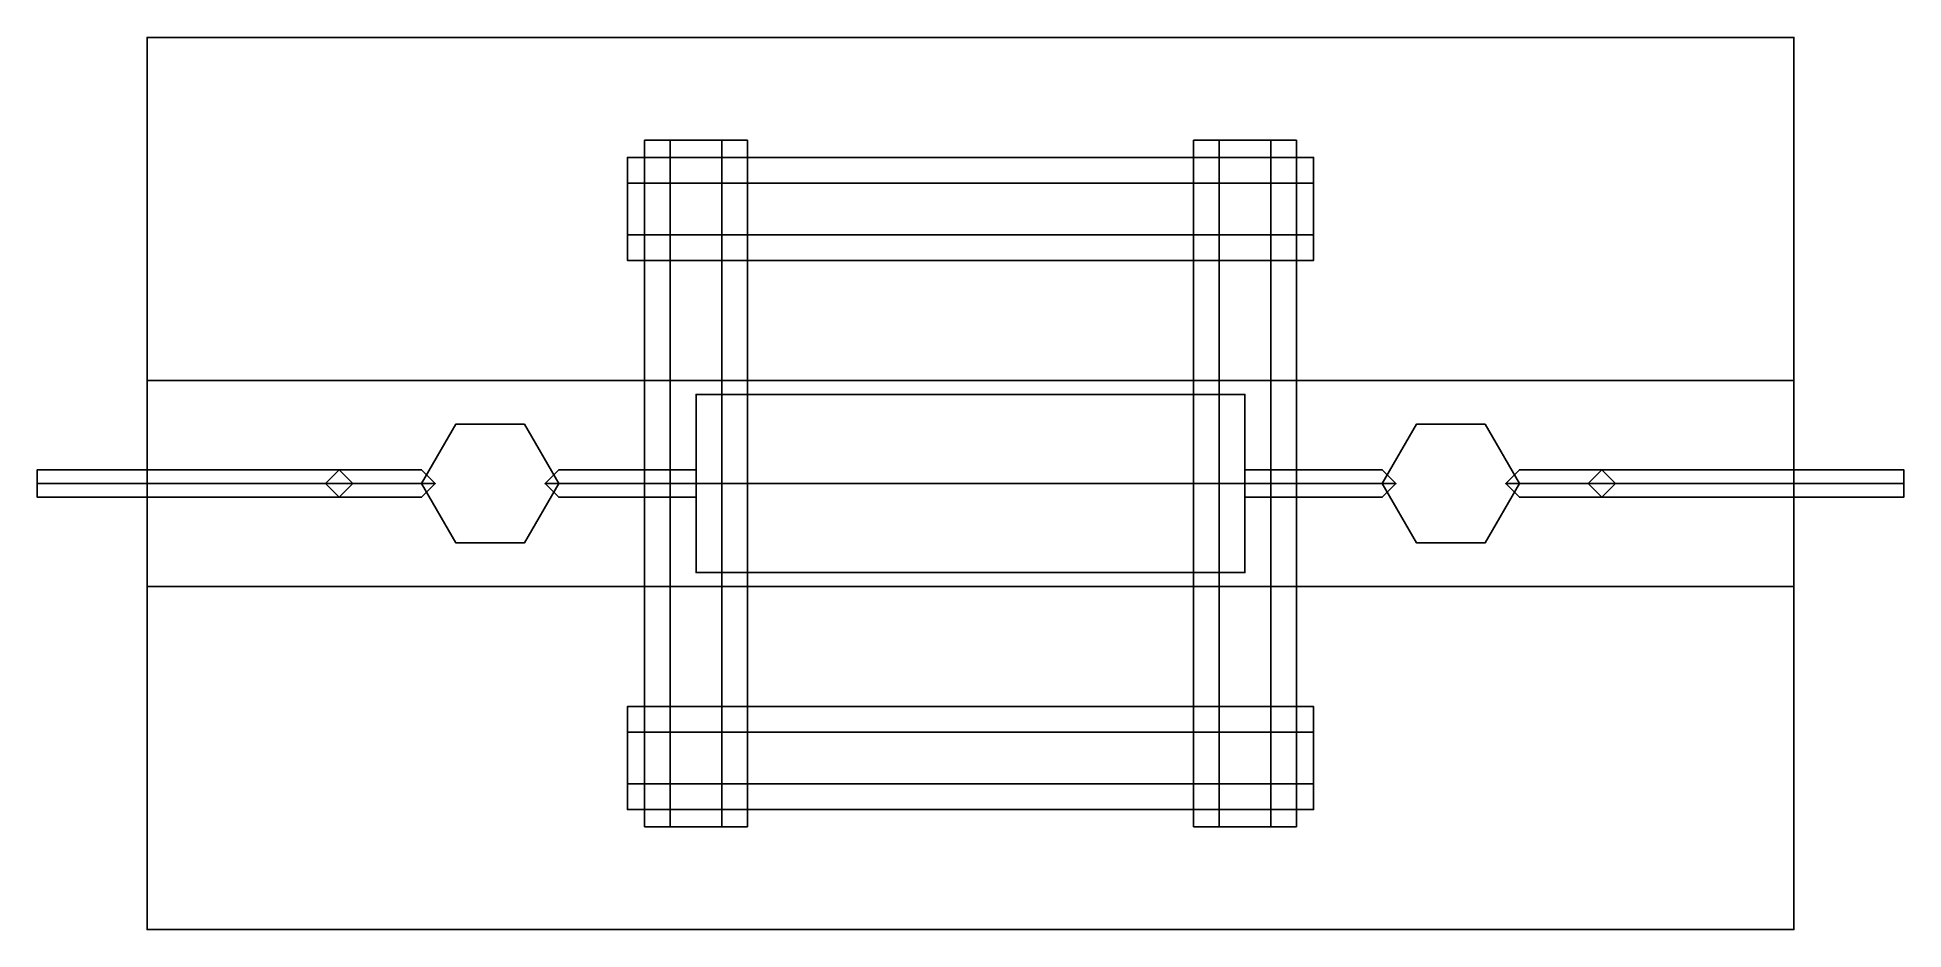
# Model space of a CAD drawing. Extents: x -1.36 to 1.36, y -0.65 to 0.65.
import ezdxf

# ---------------------------------------------------------------- set-up
doc = ezdxf.new("R2010")
doc.units = 0
doc.layers.get('0').update_dxf_attribs({"linetype": 'CONTINUOUS'})

msp = doc.modelspace()

# ---------------------------------------------------------------- linework, layer by layer
for points in [[(-1.2, 0.65, 1.39), (-1.2, 0.15, 1.54), (1.2, 0.15, 1.54), (1.2, 0.65, 1.39)], [(1.2, 0.65, 1.35), (1.2, 0.15, 1.5), (-1.2, 0.15, 1.5), (-1.2, 0.65, 1.35)], [(1.2, 0.65, 1.39), (1.2, 0.65, 1.35), (-1.2, 0.65, 1.35), (-1.2, 0.65, 1.39)], [(-1.2, 0.65, 1.35), (-1.2, 0.15, 1.5), (-1.2, 0.15, 1.54), (-1.2, 0.65, 1.39)], [(1.2, 0.15, 1.54), (1.2, 0.15, 1.5), (1.2, 0.65, 1.35), (1.2, 0.65, 1.39)], [(-0.475, 0.5, 0.19), (-0.4375, 0.5, 0.125), (-0.4375, -0.5, 0.125), (-0.475, -0.5, 0.19)], [(-0.3625, 0.5, 0.125), (-0.4375, 0.5, 0.125), (-0.475, 0.5, 0.19), (-0.325, 0.5, 0.19)], [(-0.3625, 0.5, -0.005), (-0.4375, 0.5, -0.005), (-0.475, 0.5, 0.06), (-0.325, 0.5, 0.06)], [(-0.475, 0.5, 0.06), (-0.4375, 0.5, -0.005), (-0.4375, -0.5, -0.005), (-0.475, -0.5, 0.06)], [(-0.325, 0.5, 0.06), (-0.475, 0.5, 0.06), (-0.4375, 0.5, 0.125), (-0.3625, 0.5, 0.125)], [(-0.4375, 0.5, 0.125), (-0.475, 0.5, 0.06), (-0.475, -0.5, 0.06), (-0.4375, -0.5, 0.125)], [(-0.4375, 0.5, 0.385), (-0.475, 0.5, 0.32), (-0.475, -0.5, 0.32), (-0.4375, -0.5, 0.385)], [(-0.325, 0.5, 0.32), (-0.475, 0.5, 0.32), (-0.4375, 0.5, 0.385), (-0.3625, 0.5, 0.385)], [(-0.475, 0.5, 0.32), (-0.4375, 0.5, 0.255), (-0.4375, -0.5, 0.255), (-0.475, -0.5, 0.32)], [(-0.3625, 0.5, 0.255), (-0.4375, 0.5, 0.255), (-0.475, 0.5, 0.32), (-0.325, 0.5, 0.32)], [(-0.4375, 0.5, 0.255), (-0.475, 0.5, 0.19), (-0.475, -0.5, 0.19), (-0.4375, -0.5, 0.255)], [(-0.325, 0.5, 0.19), (-0.475, 0.5, 0.19), (-0.4375, 0.5, 0.255), (-0.3625, 0.5, 0.255)], [(-0.325, 0.5, 0.45), (-0.475, 0.5, 0.45), (-0.4375, 0.5, 0.515), (-0.3625, 0.5, 0.515)], [(-0.4375, 0.5, 0.515), (-0.475, 0.5, 0.45), (-0.475, -0.5, 0.45), (-0.4375, -0.5, 0.515)], [(-0.3625, 0.5, 0.385), (-0.4375, 0.5, 0.385), (-0.475, 0.5, 0.45), (-0.325, 0.5, 0.45)], [(-0.475, 0.5, 0.45), (-0.4375, 0.5, 0.385), (-0.4375, -0.5, 0.385), (-0.475, -0.5, 0.45)], [(-0.3625, 0.5, 0.515), (-0.4375, 0.5, 0.515), (-0.4375, -0.5, 0.515), (-0.3625, -0.5, 0.515)], [(-0.3625, 0.5, 0.125), (-0.325, 0.5, 0.19), (-0.325, -0.5, 0.19), (-0.3625, -0.5, 0.125)], [(-0.3625, 0.5, -0.005), (-0.325, 0.5, 0.06), (-0.325, -0.5, 0.06), (-0.3625, -0.5, -0.005)], [(-0.325, 0.5, 0.06), (-0.3625, 0.5, 0.125), (-0.3625, -0.5, 0.125), (-0.325, -0.5, 0.06)], [(-0.325, 0.5, 0.32), (-0.3625, 0.5, 0.385), (-0.3625, -0.5, 0.385), (-0.325, -0.5, 0.32)], [(-0.3625, 0.5, 0.255), (-0.325, 0.5, 0.32), (-0.325, -0.5, 0.32), (-0.3625, -0.5, 0.255)], [(-0.325, 0.5, 0.19), (-0.3625, 0.5, 0.255), (-0.3625, -0.5, 0.255), (-0.325, -0.5, 0.19)], [(-0.325, 0.5, 0.45), (-0.3625, 0.5, 0.515), (-0.3625, -0.5, 0.515), (-0.325, -0.5, 0.45)], [(-0.3625, 0.5, 0.385), (-0.325, 0.5, 0.45), (-0.325, -0.5, 0.45), (-0.3625, -0.5, 0.385)], [(0.4375, 0.5, 0.125), (0.3625, 0.5, 0.125), (0.325, 0.5, 0.19), (0.475, 0.5, 0.19)], [(0.325, 0.5, 0.19), (0.3625, 0.5, 0.125), (0.3625, -0.5, 0.125), (0.325, -0.5, 0.19)], [(0.325, 0.5, 0.06), (0.3625, 0.5, -0.005), (0.3625, -0.5, -0.005), (0.325, -0.5, 0.06)], [(0.4375, 0.5, -0.005), (0.3625, 0.5, -0.005), (0.325, 0.5, 0.06), (0.475, 0.5, 0.06)], [(0.3625, 0.5, 0.125), (0.325, 0.5, 0.06), (0.325, -0.5, 0.06), (0.3625, -0.5, 0.125)], [(0.475, 0.5, 0.06), (0.325, 0.5, 0.06), (0.3625, 0.5, 0.125), (0.4375, 0.5, 0.125)], [(0.475, 0.5, 0.32), (0.325, 0.5, 0.32), (0.3625, 0.5, 0.385), (0.4375, 0.5, 0.385)], [(0.3625, 0.5, 0.385), (0.325, 0.5, 0.32), (0.325, -0.5, 0.32), (0.3625, -0.5, 0.385)], [(0.4375, 0.5, 0.255), (0.3625, 0.5, 0.255), (0.325, 0.5, 0.32), (0.475, 0.5, 0.32)], [(0.325, 0.5, 0.32), (0.3625, 0.5, 0.255), (0.3625, -0.5, 0.255), (0.325, -0.5, 0.32)], [(0.475, 0.5, 0.19), (0.325, 0.5, 0.19), (0.3625, 0.5, 0.255), (0.4375, 0.5, 0.255)], [(0.3625, 0.5, 0.255), (0.325, 0.5, 0.19), (0.325, -0.5, 0.19), (0.3625, -0.5, 0.255)], [(0.3625, 0.5, 0.515), (0.325, 0.5, 0.45), (0.325, -0.5, 0.45), (0.3625, -0.5, 0.515)], [(0.475, 0.5, 0.45), (0.325, 0.5, 0.45), (0.3625, 0.5, 0.515), (0.4375, 0.5, 0.515)], [(0.325, 0.5, 0.45), (0.3625, 0.5, 0.385), (0.3625, -0.5, 0.385), (0.325, -0.5, 0.45)], [(0.4375, 0.5, 0.385), (0.3625, 0.5, 0.385), (0.325, 0.5, 0.45), (0.475, 0.5, 0.45)], [(0.4375, 0.5, 0.515), (0.3625, 0.5, 0.515), (0.3625, -0.5, 0.515), (0.4375, -0.5, 0.515)], [(0.4375, 0.5, 0.125), (0.475, 0.5, 0.19), (0.475, -0.5, 0.19), (0.4375, -0.5, 0.125)], [(0.4375, 0.5, -0.005), (0.475, 0.5, 0.06), (0.475, -0.5, 0.06), (0.4375, -0.5, -0.005)], [(0.475, 0.5, 0.06), (0.4375, 0.5, 0.125), (0.4375, -0.5, 0.125), (0.475, -0.5, 0.06)], [(0.475, 0.5, 0.32), (0.4375, 0.5, 0.385), (0.4375, -0.5, 0.385), (0.475, -0.5, 0.32)], [(0.4375, 0.5, 0.255), (0.475, 0.5, 0.32), (0.475, -0.5, 0.32), (0.4375, -0.5, 0.255)], [(0.475, 0.5, 0.19), (0.4375, 0.5, 0.255), (0.4375, -0.5, 0.255), (0.475, -0.5, 0.19)], [(0.475, 0.5, 0.45), (0.4375, 0.5, 0.515), (0.4375, -0.5, 0.515), (0.475, -0.5, 0.45)], [(0.4375, 0.5, 0.385), (0.475, 0.5, 0.45), (0.475, -0.5, 0.45), (0.4375, -0.5, 0.385)], [(-0.5, 0.325, 0.19), (-0.5, 0.475, 0.19), (-0.5, 0.4375, 0.125), (-0.5, 0.3625, 0.125)], [(0.5, 0.475, 0.19), (0.5, 0.4375, 0.125), (-0.5, 0.4375, 0.125), (-0.5, 0.475, 0.19)], [(0.5, 0.475, 0.06), (0.5, 0.4375, -0.005), (-0.5, 0.4375, -0.005), (-0.5, 0.475, 0.06)], [(-0.5, 0.325, 0.06), (-0.5, 0.475, 0.06), (-0.5, 0.4375, -0.005), (-0.5, 0.3625, -0.005)], [(0.5, 0.4375, 0.125), (0.5, 0.475, 0.06), (-0.5, 0.475, 0.06), (-0.5, 0.4375, 0.125)], [(-0.5, 0.3625, 0.125), (-0.5, 0.4375, 0.125), (-0.5, 0.475, 0.06), (-0.5, 0.325, 0.06)], [(-0.5, 0.3625, 0.385), (-0.5, 0.4375, 0.385), (-0.5, 0.475, 0.32), (-0.5, 0.325, 0.32)], [(0.5, 0.4375, 0.385), (0.5, 0.475, 0.32), (-0.5, 0.475, 0.32), (-0.5, 0.4375, 0.385)], [(-0.5, 0.325, 0.32), (-0.5, 0.475, 0.32), (-0.5, 0.4375, 0.255), (-0.5, 0.3625, 0.255)], [(0.5, 0.475, 0.32), (0.5, 0.4375, 0.255), (-0.5, 0.4375, 0.255), (-0.5, 0.475, 0.32)], [(-0.5, 0.3625, 0.255), (-0.5, 0.4375, 0.255), (-0.5, 0.475, 0.19), (-0.5, 0.325, 0.19)], [(0.5, 0.4375, 0.255), (0.5, 0.475, 0.19), (-0.5, 0.475, 0.19), (-0.5, 0.4375, 0.255)], [(0.5, 0.4375, 0.515), (0.5, 0.475, 0.45), (-0.5, 0.475, 0.45), (-0.5, 0.4375, 0.515)], [(-0.5, 0.3625, 0.515), (-0.5, 0.4375, 0.515), (-0.5, 0.475, 0.45), (-0.5, 0.325, 0.45)], [(0.5, 0.475, 0.45), (0.5, 0.4375, 0.385), (-0.5, 0.4375, 0.385), (-0.5, 0.475, 0.45)], [(-0.5, 0.325, 0.45), (-0.5, 0.475, 0.45), (-0.5, 0.4375, 0.385), (-0.5, 0.3625, 0.385)], [(0.5, 0.3625, 0.125), (0.5, 0.4375, 0.125), (0.5, 0.475, 0.19), (0.5, 0.325, 0.19)], [(0.5, 0.3625, -0.005), (0.5, 0.4375, -0.005), (0.5, 0.475, 0.06), (0.5, 0.325, 0.06)], [(0.5, 0.325, 0.06), (0.5, 0.475, 0.06), (0.5, 0.4375, 0.125), (0.5, 0.3625, 0.125)], [(0.5, 0.325, 0.32), (0.5, 0.475, 0.32), (0.5, 0.4375, 0.385), (0.5, 0.3625, 0.385)], [(0.5, 0.3625, 0.255), (0.5, 0.4375, 0.255), (0.5, 0.475, 0.32), (0.5, 0.325, 0.32)], [(0.5, 0.325, 0.19), (0.5, 0.475, 0.19), (0.5, 0.4375, 0.255), (0.5, 0.3625, 0.255)], [(0.5, 0.325, 0.45), (0.5, 0.475, 0.45), (0.5, 0.4375, 0.515), (0.5, 0.3625, 0.515)], [(0.5, 0.3625, 0.385), (0.5, 0.4375, 0.385), (0.5, 0.475, 0.45), (0.5, 0.325, 0.45)], [(0.5, 0.3625, 0.515), (0.5, 0.4375, 0.515), (-0.5, 0.4375, 0.515), (-0.5, 0.3625, 0.515)], [(0.5, 0.3625, 0.125), (0.5, 0.325, 0.19), (-0.5, 0.325, 0.19), (-0.5, 0.3625, 0.125)], [(0.5, 0.3625, -0.005), (0.5, 0.325, 0.06), (-0.5, 0.325, 0.06), (-0.5, 0.3625, -0.005)], [(0.5, 0.325, 0.06), (0.5, 0.3625, 0.125), (-0.5, 0.3625, 0.125), (-0.5, 0.325, 0.06)], [(0.5, 0.325, 0.32), (0.5, 0.3625, 0.385), (-0.5, 0.3625, 0.385), (-0.5, 0.325, 0.32)], [(0.5, 0.3625, 0.255), (0.5, 0.325, 0.32), (-0.5, 0.325, 0.32), (-0.5, 0.3625, 0.255)], [(0.5, 0.325, 0.19), (0.5, 0.3625, 0.255), (-0.5, 0.3625, 0.255), (-0.5, 0.325, 0.19)], [(0.5, 0.325, 0.45), (0.5, 0.3625, 0.515), (-0.5, 0.3625, 0.515), (-0.5, 0.325, 0.45)], [(0.5, 0.3625, 0.385), (0.5, 0.325, 0.45), (-0.5, 0.325, 0.45), (-0.5, 0.3625, 0.385)], [(-1.2, 0.15, 1.5), (-1.2, -0.15, 1.5), (-1.2, -0.15, 1.54), (-1.2, 0.15, 1.54)], [(-1.2, 0.15, 1.54), (-1.2, -0.15, 1.54), (1.2, -0.15, 1.54), (1.2, 0.15, 1.54)], [(1.2, 0.15, 1.5), (1.2, -0.15, 1.5), (-1.2, -0.15, 1.5), (-1.2, 0.15, 1.5)], [(1.2, -0.15, 1.54), (1.2, -0.15, 1.5), (1.2, 0.15, 1.5), (1.2, 0.15, 1.54)], [(0.4, 0, 1.15), (0.4, 0.1299, 1.075), (-0.4, 0.1299, 1.075), (-0.4, 0, 1.15)], [(0.4, 0.1299, 1.075), (0.4, 0.1299, 0.925), (-0.4, 0.1299, 0.925), (-0.4, 0.1299, 1.075)], [(0.4, 0.1299, 0.925), (0.4, 0, 0.85), (-0.4, 0, 0.85), (-0.4, 0.1299, 0.925)], [(-0.4, 0.1299, 1.075), (-0.4, 0.1299, 0.925), (-0.4, 0, 0.85), (-0.4, 0, 1.15)], [(0.4, 0, 1.15), (0.4, 0, 0.85), (0.4, 0.1299, 0.925), (0.4, 0.1299, 1.075)], [(-0.75, 0.0866), (-0.8, 0), (-0.8, 0, 1.5), (-0.75, 0.0866, 1.5)], [(-0.65, 0.0866), (-0.75, 0.0866), (-0.75, 0.0866, 1.5), (-0.65, 0.0866, 1.5)], [(-0.6, 0), (-0.65, 0.0866), (-0.65, 0.0866, 1.5), (-0.6, 0, 1.5)], [(0.65, 0.0866), (0.6, 0), (0.6, 0, 1.5), (0.65, 0.0866, 1.5)], [(0.75, 0.0866), (0.65, 0.0866), (0.65, 0.0866, 1.5), (0.75, 0.0866, 1.5)], [(0.8, 0), (0.75, 0.0866), (0.75, 0.0866, 1.5), (0.8, 0, 1.5)], [(-0.9, 0, 1.29), (-0.92, 0.02, 1.27), (-1.36, 0.02, 1.27), (-1.36, 0, 1.29)], [(-0.92, 0.02, 1.27), (-0.94, 0, 1.25), (-1.36, 0, 1.25), (-1.36, 0.02, 1.27)], [(-1.36, 0.02, 1.27), (-1.36, 0, 1.25), (-1.36, -0.02, 1.27), (-1.36, 0, 1.29)], [(-0.94, 0, 1.25), (-0.92, -0.02, 1.27), (-1.36, -0.02, 1.27), (-1.36, 0, 1.25)], [(-0.92, -0.02, 1.27), (-0.9, 0, 1.29), (-1.36, 0, 1.29), (-1.36, -0.02, 1.27)], [(-0.92, 0.02, 1), (-0.94, 0, 0.98), (-0.94, 0, 1.25), (-0.92, 0.02, 1.27)], [(-0.8, 0.02, 1), (-0.78, 0, 0.98), (-0.94, 0, 0.98), (-0.92, 0.02, 1)], [(-0.94, 0, 0.98), (-0.92, -0.02, 1), (-0.92, -0.02, 1.27), (-0.94, 0, 1.25)], [(-0.78, 0, 0.98), (-0.8, -0.02, 1), (-0.92, -0.02, 1), (-0.94, 0, 0.98)], [(-0.9, 0, 1.02), (-0.92, 0.02, 1), (-0.92, 0.02, 1.27), (-0.9, 0, 1.29)], [(-0.78, 0, 1.02), (-0.8, 0.02, 1), (-0.92, 0.02, 1), (-0.9, 0, 1.02)], [(-0.92, -0.02, 1), (-0.9, 0, 1.02), (-0.9, 0, 1.29), (-0.92, -0.02, 1.27)], [(-0.8, -0.02, 1), (-0.78, 0, 1.02), (-0.9, 0, 1.02), (-0.92, -0.02, 1)], [(-0.8, 0), (-0.75, -0.0866), (-0.75, -0.0866, 1.5), (-0.8, 0, 1.5)], [(-0.65, -0.0866), (-0.6, 0), (-0.6, 0, 1.5), (-0.65, -0.0866, 1.5)], [(-0.4, 0, 1.02), (-0.4, 0.02, 1), (-0.6, 0.02, 1), (-0.62, 0, 1.02)], [(-0.4, 0.02, 1), (-0.4, 0, 0.98), (-0.62, 0, 0.98), (-0.6, 0.02, 1)], [(-0.4, 0, 0.98), (-0.4, -0.02, 1), (-0.6, -0.02, 1), (-0.62, 0, 0.98)], [(-0.4, -0.02, 1), (-0.4, 0, 1.02), (-0.62, 0, 1.02), (-0.6, -0.02, 1)], [(0.4, 0, 0.85), (0.4, -0.1299, 0.925), (-0.4, -0.1299, 0.925), (-0.4, 0, 0.85)], [(0.4, -0.1299, 1.075), (0.4, 0, 1.15), (-0.4, 0, 1.15), (-0.4, -0.1299, 1.075)], [(-0.4, 0, 1.15), (-0.4, 0, 0.85), (-0.4, -0.1299, 0.925), (-0.4, -0.1299, 1.075)], [(0.62, 0, 1.02), (0.6, 0.02, 1), (0.4, 0.02, 1), (0.4, 0, 1.02)], [(0.6, 0.02, 1), (0.62, 0, 0.98), (0.4, 0, 0.98), (0.4, 0.02, 1)], [(0.62, 0, 0.98), (0.6, -0.02, 1), (0.4, -0.02, 1), (0.4, 0, 0.98)], [(0.6, -0.02, 1), (0.62, 0, 1.02), (0.4, 0, 1.02), (0.4, -0.02, 1)], [(0.4, -0.1299, 1.075), (0.4, -0.1299, 0.925), (0.4, 0, 0.85), (0.4, 0, 1.15)], [(0.6, 0), (0.65, -0.0866), (0.65, -0.0866, 1.5), (0.6, 0, 1.5)], [(0.75, -0.0866), (0.8, 0), (0.8, 0, 1.5), (0.75, -0.0866, 1.5)], [(0.8, 0.02, 1), (0.78, 0, 1.02), (0.94, 0, 1.02), (0.92, 0.02, 1)], [(0.78, 0, 0.98), (0.8, 0.02, 1), (0.92, 0.02, 1), (0.9, 0, 0.98)], [(0.8, -0.02, 1), (0.78, 0, 0.98), (0.9, 0, 0.98), (0.92, -0.02, 1)], [(0.78, 0, 1.02), (0.8, -0.02, 1), (0.92, -0.02, 1), (0.94, 0, 1.02)], [(0.9, 0, 0.98), (0.92, 0.02, 1), (0.92, 0.02, 0.73), (0.9, 0, 0.71)], [(0.9, 0, 0.71), (0.92, 0.02, 0.73), (1.36, 0.02, 0.73), (1.36, 0, 0.71)], [(0.92, -0.02, 1), (0.9, 0, 0.98), (0.9, 0, 0.71), (0.92, -0.02, 0.73)], [(0.92, -0.02, 0.73), (0.9, 0, 0.71), (1.36, 0, 0.71), (1.36, -0.02, 0.73)], [(0.92, 0.02, 1), (0.94, 0, 1.02), (0.94, 0, 0.75), (0.92, 0.02, 0.73)], [(0.92, 0.02, 0.73), (0.94, 0, 0.75), (1.36, 0, 0.75), (1.36, 0.02, 0.73)], [(0.94, 0, 1.02), (0.92, -0.02, 1), (0.92, -0.02, 0.73), (0.94, 0, 0.75)], [(0.94, 0, 0.75), (0.92, -0.02, 0.73), (1.36, -0.02, 0.73), (1.36, 0, 0.75)], [(1.36, 0.02, 0.73), (1.36, 0, 0.75), (1.36, -0.02, 0.73), (1.36, 0, 0.71)], [(-0.75, -0.0866), (-0.65, -0.0866), (-0.65, -0.0866, 1.5), (-0.75, -0.0866, 1.5)], [(0.65, -0.0866), (0.75, -0.0866), (0.75, -0.0866, 1.5), (0.65, -0.0866, 1.5)], [(0.4, -0.1299, 0.925), (0.4, -0.1299, 1.075), (-0.4, -0.1299, 1.075), (-0.4, -0.1299, 0.925)], [(1.2, -0.65, 1.39), (1.2, -0.15, 1.54), (-1.2, -0.15, 1.54), (-1.2, -0.65, 1.39)], [(-1.2, -0.65, 1.35), (-1.2, -0.15, 1.5), (1.2, -0.15, 1.5), (1.2, -0.65, 1.35)], [(-1.2, -0.15, 1.54), (-1.2, -0.15, 1.5), (-1.2, -0.65, 1.35), (-1.2, -0.65, 1.39)], [(1.2, -0.65, 1.35), (1.2, -0.15, 1.5), (1.2, -0.15, 1.54), (1.2, -0.65, 1.39)], [(0.5, -0.325, 0.19), (0.5, -0.3625, 0.125), (-0.5, -0.3625, 0.125), (-0.5, -0.325, 0.19)], [(-0.5, -0.475, 0.19), (-0.5, -0.325, 0.19), (-0.5, -0.3625, 0.125), (-0.5, -0.4375, 0.125)], [(-0.5, -0.475, 0.06), (-0.5, -0.325, 0.06), (-0.5, -0.3625, -0.005), (-0.5, -0.4375, -0.005)], [(0.5, -0.325, 0.06), (0.5, -0.3625, -0.005), (-0.5, -0.3625, -0.005), (-0.5, -0.325, 0.06)], [(-0.5, -0.4375, 0.125), (-0.5, -0.3625, 0.125), (-0.5, -0.325, 0.06), (-0.5, -0.475, 0.06)], [(0.5, -0.3625, 0.125), (0.5, -0.325, 0.06), (-0.5, -0.325, 0.06), (-0.5, -0.3625, 0.125)], [(0.5, -0.3625, 0.385), (0.5, -0.325, 0.32), (-0.5, -0.325, 0.32), (-0.5, -0.3625, 0.385)], [(-0.5, -0.4375, 0.385), (-0.5, -0.3625, 0.385), (-0.5, -0.325, 0.32), (-0.5, -0.475, 0.32)], [(0.5, -0.325, 0.32), (0.5, -0.3625, 0.255), (-0.5, -0.3625, 0.255), (-0.5, -0.325, 0.32)], [(-0.5, -0.475, 0.32), (-0.5, -0.325, 0.32), (-0.5, -0.3625, 0.255), (-0.5, -0.4375, 0.255)], [(0.5, -0.3625, 0.255), (0.5, -0.325, 0.19), (-0.5, -0.325, 0.19), (-0.5, -0.3625, 0.255)], [(-0.5, -0.4375, 0.255), (-0.5, -0.3625, 0.255), (-0.5, -0.325, 0.19), (-0.5, -0.475, 0.19)], [(-0.5, -0.4375, 0.515), (-0.5, -0.3625, 0.515), (-0.5, -0.325, 0.45), (-0.5, -0.475, 0.45)], [(0.5, -0.3625, 0.515), (0.5, -0.325, 0.45), (-0.5, -0.325, 0.45), (-0.5, -0.3625, 0.515)], [(-0.5, -0.475, 0.45), (-0.5, -0.325, 0.45), (-0.5, -0.3625, 0.385), (-0.5, -0.4375, 0.385)], [(0.5, -0.325, 0.45), (0.5, -0.3625, 0.385), (-0.5, -0.3625, 0.385), (-0.5, -0.325, 0.45)], [(0.5, -0.4375, 0.125), (0.5, -0.3625, 0.125), (0.5, -0.325, 0.19), (0.5, -0.475, 0.19)], [(0.5, -0.4375, -0.005), (0.5, -0.3625, -0.005), (0.5, -0.325, 0.06), (0.5, -0.475, 0.06)], [(0.5, -0.475, 0.06), (0.5, -0.325, 0.06), (0.5, -0.3625, 0.125), (0.5, -0.4375, 0.125)], [(0.5, -0.475, 0.32), (0.5, -0.325, 0.32), (0.5, -0.3625, 0.385), (0.5, -0.4375, 0.385)], [(0.5, -0.4375, 0.255), (0.5, -0.3625, 0.255), (0.5, -0.325, 0.32), (0.5, -0.475, 0.32)], [(0.5, -0.475, 0.19), (0.5, -0.325, 0.19), (0.5, -0.3625, 0.255), (0.5, -0.4375, 0.255)], [(0.5, -0.475, 0.45), (0.5, -0.325, 0.45), (0.5, -0.3625, 0.515), (0.5, -0.4375, 0.515)], [(0.5, -0.4375, 0.385), (0.5, -0.3625, 0.385), (0.5, -0.325, 0.45), (0.5, -0.475, 0.45)], [(0.5, -0.4375, 0.515), (0.5, -0.3625, 0.515), (-0.5, -0.3625, 0.515), (-0.5, -0.4375, 0.515)], [(0.5, -0.4375, 0.125), (0.5, -0.475, 0.19), (-0.5, -0.475, 0.19), (-0.5, -0.4375, 0.125)], [(0.5, -0.4375, -0.005), (0.5, -0.475, 0.06), (-0.5, -0.475, 0.06), (-0.5, -0.4375, -0.005)], [(0.5, -0.475, 0.06), (0.5, -0.4375, 0.125), (-0.5, -0.4375, 0.125), (-0.5, -0.475, 0.06)], [(0.5, -0.475, 0.32), (0.5, -0.4375, 0.385), (-0.5, -0.4375, 0.385), (-0.5, -0.475, 0.32)], [(0.5, -0.4375, 0.255), (0.5, -0.475, 0.32), (-0.5, -0.475, 0.32), (-0.5, -0.4375, 0.255)], [(0.5, -0.475, 0.19), (0.5, -0.4375, 0.255), (-0.5, -0.4375, 0.255), (-0.5, -0.475, 0.19)], [(0.5, -0.475, 0.45), (0.5, -0.4375, 0.515), (-0.5, -0.4375, 0.515), (-0.5, -0.475, 0.45)], [(0.5, -0.4375, 0.385), (0.5, -0.475, 0.45), (-0.5, -0.475, 0.45), (-0.5, -0.4375, 0.385)], [(-0.325, -0.5, 0.19), (-0.475, -0.5, 0.19), (-0.4375, -0.5, 0.125), (-0.3625, -0.5, 0.125)], [(-0.325, -0.5, 0.06), (-0.475, -0.5, 0.06), (-0.4375, -0.5, -0.005), (-0.3625, -0.5, -0.005)], [(-0.3625, -0.5, 0.125), (-0.4375, -0.5, 0.125), (-0.475, -0.5, 0.06), (-0.325, -0.5, 0.06)], [(-0.3625, -0.5, 0.385), (-0.4375, -0.5, 0.385), (-0.475, -0.5, 0.32), (-0.325, -0.5, 0.32)], [(-0.325, -0.5, 0.32), (-0.475, -0.5, 0.32), (-0.4375, -0.5, 0.255), (-0.3625, -0.5, 0.255)], [(-0.3625, -0.5, 0.255), (-0.4375, -0.5, 0.255), (-0.475, -0.5, 0.19), (-0.325, -0.5, 0.19)], [(-0.3625, -0.5, 0.515), (-0.4375, -0.5, 0.515), (-0.475, -0.5, 0.45), (-0.325, -0.5, 0.45)], [(-0.325, -0.5, 0.45), (-0.475, -0.5, 0.45), (-0.4375, -0.5, 0.385), (-0.3625, -0.5, 0.385)], [(0.475, -0.5, 0.19), (0.325, -0.5, 0.19), (0.3625, -0.5, 0.125), (0.4375, -0.5, 0.125)], [(0.475, -0.5, 0.06), (0.325, -0.5, 0.06), (0.3625, -0.5, -0.005), (0.4375, -0.5, -0.005)], [(0.4375, -0.5, 0.125), (0.3625, -0.5, 0.125), (0.325, -0.5, 0.06), (0.475, -0.5, 0.06)], [(0.4375, -0.5, 0.385), (0.3625, -0.5, 0.385), (0.325, -0.5, 0.32), (0.475, -0.5, 0.32)], [(0.475, -0.5, 0.32), (0.325, -0.5, 0.32), (0.3625, -0.5, 0.255), (0.4375, -0.5, 0.255)], [(0.4375, -0.5, 0.255), (0.3625, -0.5, 0.255), (0.325, -0.5, 0.19), (0.475, -0.5, 0.19)], [(0.4375, -0.5, 0.515), (0.3625, -0.5, 0.515), (0.325, -0.5, 0.45), (0.475, -0.5, 0.45)], [(0.475, -0.5, 0.45), (0.325, -0.5, 0.45), (0.3625, -0.5, 0.385), (0.4375, -0.5, 0.385)], [(-1.2, -0.65, 1.39), (-1.2, -0.65, 1.35), (1.2, -0.65, 1.35), (1.2, -0.65, 1.39)]]:
    msp.add_3dface(points)

doc.saveas('drawing.dxf')
